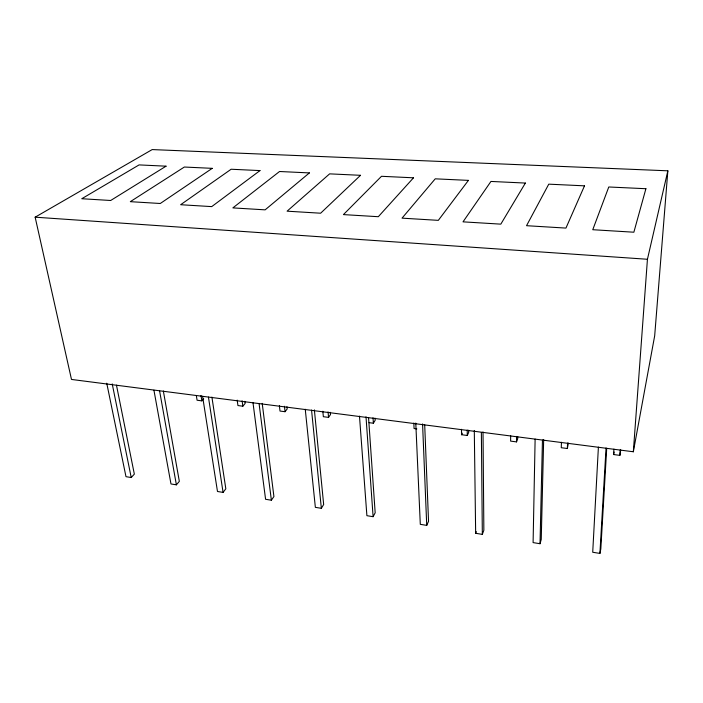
<?xml version="1.0" encoding="UTF-8"?>
<svg xmlns="http://www.w3.org/2000/svg" width="703" height="703" viewBox="0 0 703 703"><rect width="100%" height="100%" fill="white"/><g stroke="black" fill="none" stroke-linecap="round" stroke-linejoin="round"><path stroke-width="1.05" d="M510.659 435.667L510.624 441.115L516.52 441.888L517.689 438.725L517.716 436.545M516.52 441.888L516.573 436.422M535.124 439.085L533.094 542.602L540.018 543.718L541.24 539.447L543.665 439.568M540.018 543.718L542.461 440.025M561.451 442.249L561.266 447.723L567.356 448.514L568.375 443.083M567.356 448.514L567.558 443.039M598.402 447.082L592.717 552.25L599.914 553.419L600.81 549.008L606.707 448.417M599.914 553.419L606.056 447.934M620.705 449.832L619.879 455.368L613.587 454.542L613.93 449.112M619.879 455.368L620.239 449.92M633.333 451.765L647.437 259.266L667.85 170.811L152.191 149.581L35.15 217.183L71.486 379.444L633.333 451.765L654.678 335.823L667.85 170.811M613.587 454.542L614.123 452.047M474.297 430.447L475.659 533.296L482.328 534.377L483.857 530.238L483.023 431.95M475.659 533.296L476.283 531.644M415.781 423.065L420.297 524.333L426.73 525.378L428.54 521.354L424.7 424.797M461.476 429.287L461.581 434.726L467.293 435.473L468.69 432.389L468.655 430.192M461.581 434.726L462.293 433.189M359.479 416.088L366.896 515.686L373.1 516.696L375.174 512.795L368.557 417.758M305.251 409.251L315.357 507.346L321.35 508.313L323.67 504.526L314.373 409.893M369.084 422.661L373.381 423.224L375.174 420.289L375.024 418.109M252.983 402.67L265.585 499.288L271.376 500.22L273.915 496.538L262.21 403.364M322.835 411.246L323.345 416.703L328.547 417.38L330.524 414.515L330.331 412.345M202.578 396.316L217.482 491.494L223.079 492.399L225.83 488.822L211.902 397.072M279.372 405.605L280.005 411.053L285.058 411.712L287.202 408.918L286.956 406.738M153.931 390.2L170.978 483.963L176.391 484.842L179.335 481.362L163.351 391M237.183 400.13L237.939 405.561L242.843 406.202L245.145 403.478L244.855 401.308M106.742 383.214L125.986 476.678L131.224 477.53L134.343 474.138L116.461 385.139M196.392 395.938L197.077 400.235L201.849 400.859L203.685 398.865M35.15 217.183L647.437 259.266M416.835 428.892L414.067 428.531L413.821 423.048M112.216 383.908L131.224 477.53M159.59 390.921L176.391 484.842M200.996 395.481L201.849 400.859M208.44 397.072L223.079 492.399M242.104 400.815L242.843 406.202M259.055 403.452L271.376 500.22M284.434 406.255L285.058 411.712M311.552 410.06L321.35 508.313M328.055 411.914L328.547 417.38M366.008 416.8L373.1 516.696M373.012 417.749L373.381 423.224M422.573 423.935L426.73 525.378M467.205 430.025L467.293 435.473M481.37 432.442L482.328 534.377M645.908 188.72L633.86 232.21L592.761 229.714L608.78 186.98L645.908 188.72M584.501 185.838L565.941 228.088L526.538 225.698L548.762 184.16L584.501 185.838M525.378 183.061L500.817 224.143L463.013 221.849L490.949 181.444L525.378 183.061M468.418 180.381L438.321 220.355L402.028 218.15L435.236 178.826L468.418 180.381M413.505 177.806L378.311 216.709L343.424 214.6L381.492 176.295L413.505 177.806M360.525 175.311L320.63 213.211L287.079 211.181L329.628 173.861L360.525 175.311M309.382 172.912L265.136 209.846L232.851 207.895L279.539 171.506L309.382 172.912M259.978 170.592L211.726 206.612L180.627 204.722L231.138 169.238L259.978 170.592M212.236 168.342L160.275 203.492L130.301 201.673L184.344 167.033L212.236 168.342M166.057 166.18L110.679 200.487L81.768 198.729L139.08 164.906L166.057 166.18"/></g></svg>
